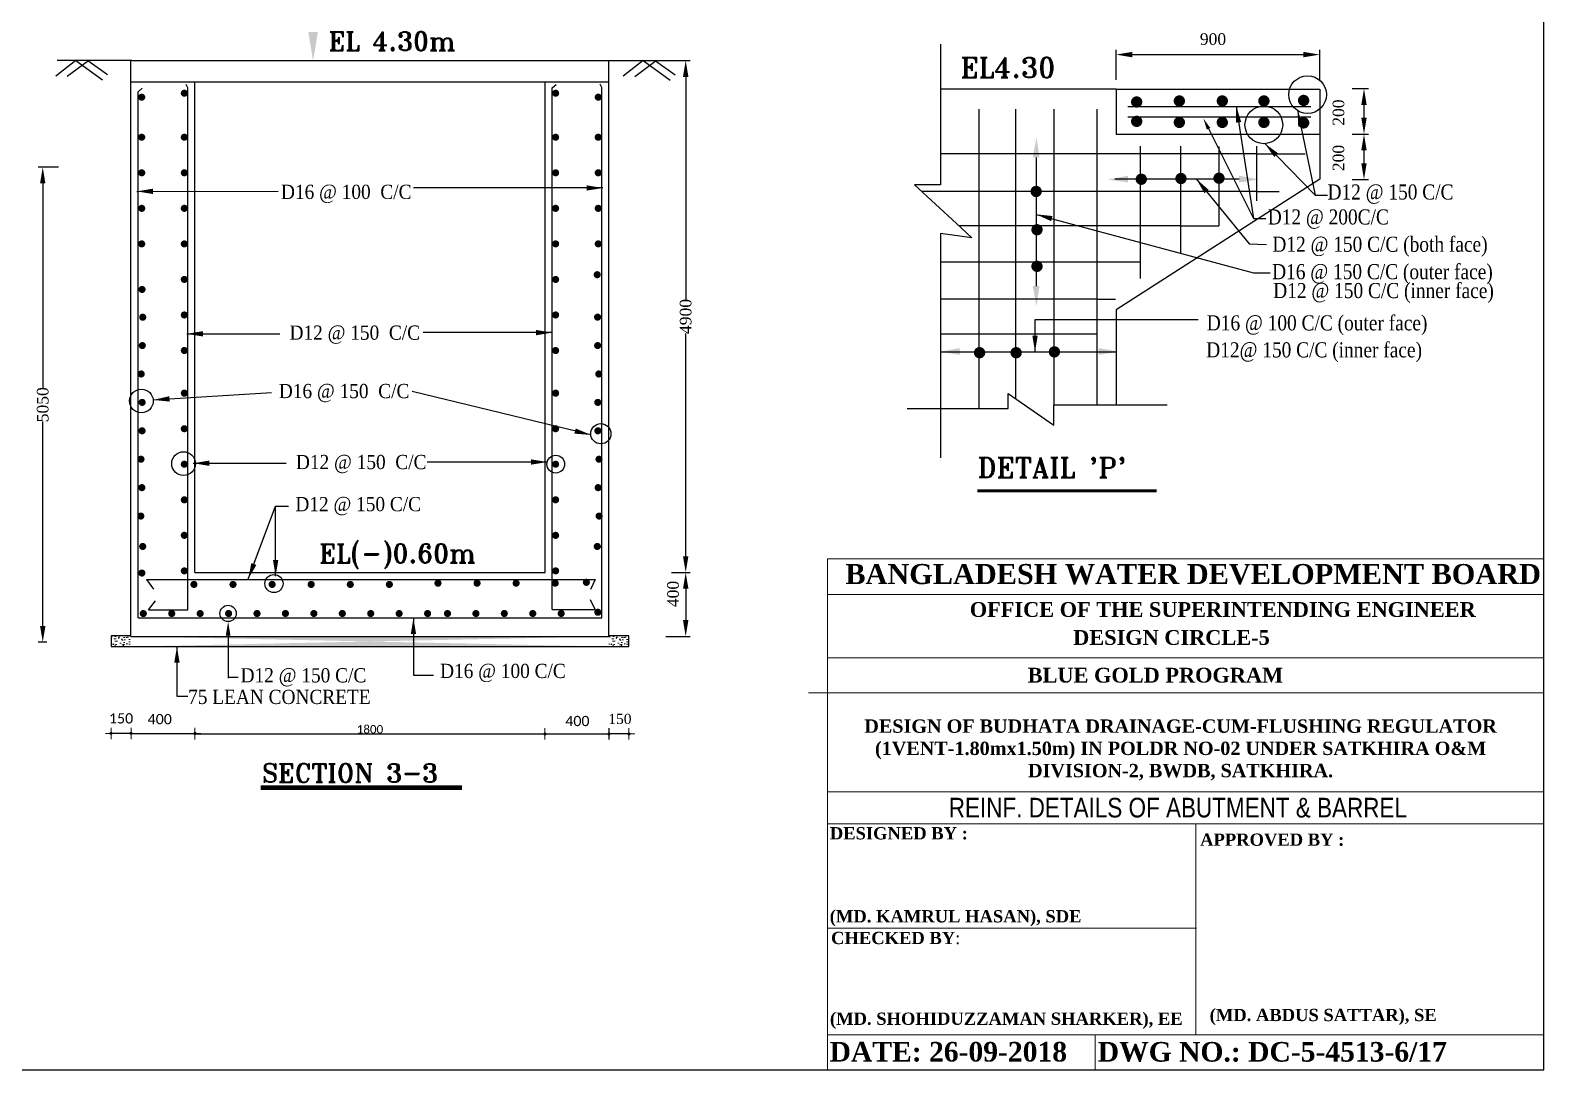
# Model space of a CAD drawing. Extents: x -298162 to 1078160, y -513173 to -216568.
# Drawn here: x 177279 to 209873, y -459717 to -437335 of the extents above; entities that cross this region are included whole.
import ezdxf

# ---------------------------------------------------------------- set-up
doc = ezdxf.new("R2010")
doc.units = 0
doc.header["$MEASUREMENT"] = 0
doc.layers.get('0').update_dxf_attribs({"linetype": 'CONTINUOUS'})
doc.layers.get('DEFPOINTS').update_dxf_attribs({"linetype": 'CONTINUOUS'})
doc.layers.add('Dim', color=7, linetype='CONTINUOUS', lineweight=9)
doc.layers.add('Left Bank Profile', color=7, linetype='CONTINUOUS', lineweight=25)
doc.layers.add('LINE', color=7, linetype='CONTINUOUS')
doc.layers.add('TEXT', color=10, linetype='CONTINUOUS')
doc.styles.add('ARIAL NARROW', font='ARIALN.TTF')
doc.styles.add('BIG', font='ROMANT.SHX')
doc.styles.add('cb', font='calibri.ttf')
doc.styles.get("Standard").update_dxf_attribs({"font": 'times.ttf', "height": 250})
doc.dimstyles.new('3', dxfattribs={"dimtxt": 225, "dimasz": 350, "dimexe": 100, "dimexo": 25, "dimgap": 9, "dimtad": 0, "dimdec": 0, "dimzin": 0, "dimdsep": 46, "dimtxsty": 'Standard', "dimcen": 0, "dimclrt": 256, "dimadec": 0, "dimazin": 0, "dimtfac": 1, "dimtdec": 0, "dimtofl": 0, "dimtmove": 2, "dimatfit": 3, "dimfxl": 1, "dimtolj": 1, "dimtzin": 0, "dimarcsym": 0})
doc.dimstyles.new('FAHIM', dxfattribs={"dimscale": 0.6, "dimtxt": 150, "dimasz": 0.25, "dimexe": 0.18, "dimexo": 0.0625, "dimgap": 5, "dimtad": 1, "dimdec": 0, "dimrnd": 1, "dimzin": 12, "dimdsep": 46, "dimtxsty": 'cb', "dimblk1": 'FAHIM', "dimblk2": 'FAHIM', "dimsah": 1, "dimcen": -0.09, "dimse1": 1, "dimse2": 1, "dimclrd": 7, "dimclrt": 7, "dimadec": 0, "dimazin": 0, "dimtfac": 0.01, "dimtdec": 0, "dimtmove": 2, "dimatfit": 3, "dimldrblk": 'FAHIM', "dimfxl": 1, "dimtolj": 1, "dimtzin": 12, "dimarcsym": 0})

# ---------------------------------------------------------------- blocks, each defined once
blk = doc.blocks.new('*D744')
at = {"layer": 'DEFPOINTS', "color": 0, "lineweight": -2}
for p in [(177910, -440283), (177547, -450512), (177657, -450512)]:
    blk.add_point(p, dxfattribs=at)
at = {"layer": 'LINE', "color": 0, "lineweight": -2}
for p, q in [((177885, -440283), (177447, -440283)), ((177547, -440633), (177547, -445035)), ((177547, -450162), (177547, -445761)), ((177632, -450512), (177447, -450512))]:
    blk.add_line(p, q, dxfattribs=at)
for points in [[(177489, -440633), (177605, -440633), (177547, -440283)], [(177489, -450162), (177605, -450162), (177547, -450512)]]:
    blk.add_solid(points, dxfattribs=at)
at = {"layer": 'LINE', "insert": (177547, -445398), "char_height": 250, "attachment_point": 5, "rotation": 90}
blk.add_mtext('\\A1;5050', dxfattribs=at)
blk = doc.blocks.new('*D783')
at = {"layer": 'DEFPOINTS', "color": 0, "lineweight": -2}
for p in [(190602, -437988), (191394, -437988), (191061, -449009)]:
    blk.add_point(p, dxfattribs=at)
at = {"layer": 'LINE', "color": 0, "lineweight": -2}
for p, q in [((190627, -437988), (191494, -437988)), ((191394, -438338), (191394, -443130)), ((191394, -448659), (191394, -443867)), ((191086, -449009), (191494, -449009))]:
    blk.add_line(p, q, dxfattribs=at)
for points in [[(191336, -438338), (191453, -438338), (191394, -437988)], [(191336, -448659), (191453, -448659), (191394, -449009)]]:
    blk.add_solid(points, dxfattribs=at)
at = {"layer": 'LINE', "insert": (191394, -443498), "char_height": 250, "attachment_point": 5, "rotation": 90}
blk.add_mtext('\\A1;4900', dxfattribs=at)
blk = doc.blocks.new('FAHIM')
at = {"layer": 'Dim', "color": 7}
for p, q in [((-738, 0), (762, 0)), ((0, -750), (0, 750))]:
    blk.add_line(p, q, dxfattribs=at)
at = {"layer": 'Dim', "color": 7, "const_width": 150}
blk.add_lwpolyline([(-75, 0, 1), (75, 0, 1)], format="xyb", close=True, dxfattribs=at)
at = {"layer": 'Dim', "color": 7}
for points in [[(-148, -2, 1), (152, -2, 1)], [(-147, -1, 1), (153, -1, 1)]]:
    blk.add_lwpolyline(points, format="xyb", close=True, dxfattribs=at)
blk = doc.blocks.new('*D784')
at = {"layer": 'DEFPOINTS', "color": 0, "linetype": 'ByBlock', "lineweight": -2}
for p in [(180825, -452014), (188364, -452019), (188364, -452485)]:
    blk.add_point(p, dxfattribs=at)
at = {"layer": 'LINE', "color": 7, "linetype": 'ByBlock', "lineweight": -2}
blk.add_line((180825, -452485), (188364, -452485), dxfattribs=at)
at = {"layer": 'LINE', "color": 7, "linetype": 'ByBlock', "lineweight": -2, "xscale": 0.162, "yscale": 0.162, "zscale": 0.162, "rotation": 180}
blk.add_blockref('FAHIM', (180825, -452485), dxfattribs=at)
at = {"layer": 'LINE', "color": 7, "linetype": 'ByBlock', "lineweight": -2, "xscale": 0.162, "yscale": 0.162, "zscale": 0.162}
blk.add_blockref('FAHIM', (188364, -452485), dxfattribs=at)
at = {"layer": 'LINE', "color": 7, "linetype": 'ByBlock', "lineweight": -2, "insert": (184595, -452387), "char_height": 180, "attachment_point": 5, "style": 'cb'}
blk.add_mtext('\\A1;1800', dxfattribs=at)
blk = doc.blocks.new('*D785')
at = {"layer": 'DEFPOINTS', "color": 0, "linetype": 'ByBlock', "lineweight": -2}
for p in [(179448, -451989), (180825, -451989), (180825, -452476)]:
    blk.add_point(p, dxfattribs=at)
at = {"layer": 'LINE', "color": 7, "linetype": 'ByBlock', "lineweight": -2}
blk.add_line((179448, -452476), (180825, -452476), dxfattribs=at)
at = {"layer": 'LINE', "color": 7, "linetype": 'ByBlock', "lineweight": -2, "xscale": 0.162, "yscale": 0.162, "zscale": 0.162, "rotation": 180}
blk.add_blockref('FAHIM', (179448, -452476), dxfattribs=at)
at = {"layer": 'LINE', "color": 7, "linetype": 'ByBlock', "lineweight": -2, "xscale": 0.162, "yscale": 0.162, "zscale": 0.162}
blk.add_blockref('FAHIM', (180825, -452476), dxfattribs=at)
at = {"layer": 'LINE', "color": 7, "linetype": 'ByBlock', "lineweight": -2, "insert": (180067, -452169), "char_height": 180, "attachment_point": 5, "style": 'cb'}
blk.add_mtext('\\A1;{\\H1.222x;400}', dxfattribs=at)
blk = doc.blocks.new('*D786')
at = {"layer": 'DEFPOINTS', "color": 0, "linetype": 'ByBlock', "lineweight": -2}
for p in [(188364, -451998), (189742, -451998), (189742, -452485)]:
    blk.add_point(p, dxfattribs=at)
at = {"layer": 'LINE', "color": 7, "linetype": 'ByBlock', "lineweight": -2}
blk.add_line((188364, -452485), (189742, -452485), dxfattribs=at)
at = {"layer": 'LINE', "color": 7, "linetype": 'ByBlock', "lineweight": -2, "xscale": 0.162, "yscale": 0.162, "zscale": 0.162, "rotation": 180}
blk.add_blockref('FAHIM', (188364, -452485), dxfattribs=at)
at = {"layer": 'LINE', "color": 7, "linetype": 'ByBlock', "lineweight": -2, "xscale": 0.162, "yscale": 0.162, "zscale": 0.162}
blk.add_blockref('FAHIM', (189742, -452485), dxfattribs=at)
at = {"layer": 'LINE', "color": 7, "linetype": 'ByBlock', "lineweight": -2, "insert": (189062, -452209), "char_height": 180, "attachment_point": 5, "style": 'cb'}
blk.add_mtext('\\A1;{\\H1.222x;\\C7;400}', dxfattribs=at)
blk = doc.blocks.new('1')
at = {"layer": 'LINE', "const_width": 25}
blk.add_lwpolyline([(12, 0, 1), (37, 0, 1)], format="xyb", close=True, dxfattribs=at)
blk = doc.blocks.new('2')
at = {"layer": 'LINE'}
blk.add_blockref('1', (-25, -25), dxfattribs=at)
blk = doc.blocks.new('*D787')
at = {"layer": 'DEFPOINTS', "color": 0, "lineweight": -2}
for p in [(191268, -449009), (190944, -450386), (191394, -450386)]:
    blk.add_point(p, dxfattribs=at)
at = {"layer": 'LINE', "color": 0, "lineweight": -2}
for p, q in [((191293, -449009), (191494, -449009)), ((191394, -449359), (191394, -450036)), ((190969, -450386), (191494, -450386))]:
    blk.add_line(p, q, dxfattribs=at)
for points in [[(191336, -449359), (191453, -449359), (191394, -449009)], [(191336, -450036), (191453, -450036), (191394, -450386)]]:
    blk.add_solid(points, dxfattribs=at)
at = {"layer": 'LINE', "insert": (191123, -449473), "char_height": 250, "attachment_point": 5, "rotation": 90}
blk.add_mtext('\\A1;400', dxfattribs=at)
blk = doc.blocks.new('*D1161')
at = {"layer": 'DEFPOINTS', "color": 0, "linetype": 'ByBlock', "lineweight": -2}
for p in [(179019, -450925), (179448, -450925), (179019, -452476)]:
    blk.add_point(p, dxfattribs=at)
at = {"layer": 'LINE', "color": 7, "linetype": 'ByBlock', "lineweight": -2}
blk.add_line((179448, -452476), (179020, -452476), dxfattribs=at)
at = {"layer": 'LINE', "color": 7, "linetype": 'ByBlock', "lineweight": -2, "xscale": 0.162, "yscale": 0.162, "zscale": 0.162, "rotation": 180}
blk.add_blockref('FAHIM', (179019, -452476), dxfattribs=at)
at = {"layer": 'LINE', "color": 7, "linetype": 'ByBlock', "lineweight": -2, "xscale": 0.162, "yscale": 0.162, "zscale": 0.162}
blk.add_blockref('FAHIM', (179448, -452476), dxfattribs=at)
at = {"layer": 'LINE', "color": 7, "linetype": 'ByBlock', "lineweight": -2, "insert": (179234, -452152), "char_height": 180, "attachment_point": 5, "style": 'cb'}
blk.add_mtext('\\A1;{\\H1.223x;150}', dxfattribs=at)
blk = doc.blocks.new('*D1162')
at = {"layer": 'DEFPOINTS', "color": 0, "linetype": 'ByBlock', "lineweight": -2}
for p in [(189743, -450934), (190172, -450934), (189743, -452485)]:
    blk.add_point(p, dxfattribs=at)
at = {"layer": 'LINE', "color": 7, "linetype": 'ByBlock', "lineweight": -2}
blk.add_line((190172, -452485), (189744, -452485), dxfattribs=at)
at = {"layer": 'LINE', "color": 7, "linetype": 'ByBlock', "lineweight": -2, "xscale": 0.162, "yscale": 0.162, "zscale": 0.162, "rotation": 180}
blk.add_blockref('FAHIM', (189743, -452485), dxfattribs=at)
at = {"layer": 'LINE', "color": 7, "linetype": 'ByBlock', "lineweight": -2, "xscale": 0.162, "yscale": 0.162, "zscale": 0.162}
blk.add_blockref('FAHIM', (190172, -452485), dxfattribs=at)
at = {"layer": 'LINE', "color": 7, "linetype": 'ByBlock', "lineweight": -2, "insert": (189978, -452164), "char_height": 180, "attachment_point": 5, "style": 'cb'}
blk.add_mtext('\\A1;{\\fTimes New Roman|b0|i0|c0|p18;\\H1.223x;150}', dxfattribs=at)
blk = doc.blocks.new('*D1256')
at = {"layer": 'DEFPOINTS', "color": 0, "lineweight": -2}
for p in [(205048, -437860), (200662, -438426), (205048, -438426)]:
    blk.add_point(p, dxfattribs=at)
at = {"layer": 'LINE', "color": 0, "lineweight": -2}
for p, q in [((200662, -438401), (200662, -437760)), ((201012, -437860), (204698, -437860)), ((205048, -438401), (205048, -437760))]:
    blk.add_line(p, q, dxfattribs=at)
for points in [[(201012, -437801), (201012, -437918), (200662, -437860)], [(204698, -437801), (204698, -437918), (205048, -437860)]]:
    blk.add_solid(points, dxfattribs=at)
at = {"layer": 'LINE', "insert": (202750, -437527), "char_height": 250, "attachment_point": 5}
blk.add_mtext('\\A1;900', dxfattribs=at)
blk = doc.blocks.new('*D1257')
at = {"layer": 'DEFPOINTS', "color": 0, "lineweight": -2}
for p in [(205722, -438592), (205722, -439570), (206002, -439570)]:
    blk.add_point(p, dxfattribs=at)
at = {"layer": 'LINE', "color": 0, "lineweight": -2}
for p, q in [((205747, -438592), (206102, -438592)), ((206002, -438942), (206002, -439220)), ((205747, -439570), (206102, -439570))]:
    blk.add_line(p, q, dxfattribs=at)
for points in [[(205944, -438942), (206060, -438942), (206002, -438592)], [(205944, -439220), (206060, -439220), (206002, -439570)]]:
    blk.add_solid(points, dxfattribs=at)
at = {"layer": 'LINE', "insert": (205454, -439108), "char_height": 250, "attachment_point": 5, "rotation": 90}
blk.add_mtext('\\A1;200', dxfattribs=at)
blk = doc.blocks.new('*D1258')
at = {"layer": 'DEFPOINTS', "color": 0, "lineweight": -2}
for p in [(205722, -439570), (205722, -440548), (206002, -440548)]:
    blk.add_point(p, dxfattribs=at)
at = {"layer": 'LINE', "color": 0, "lineweight": -2}
for p, q in [((205747, -439570), (206102, -439570)), ((206002, -439920), (206002, -440198)), ((205747, -440548), (206102, -440548))]:
    blk.add_line(p, q, dxfattribs=at)
for points in [[(205944, -439920), (206060, -439920), (206002, -439570)], [(205944, -440198), (206060, -440198), (206002, -440548)]]:
    blk.add_solid(points, dxfattribs=at)
at = {"layer": 'LINE', "insert": (205454, -440086), "char_height": 250, "attachment_point": 5, "rotation": 90}
blk.add_mtext('\\A1;200', dxfattribs=at)

msp = doc.modelspace()

# ---------------------------------------------------------------- hatches: boundary and pattern name
at = {"layer": 'LINE', "lineweight": 5}
h = msp.add_hatch(dxfattribs=at)
h.set_pattern_fill('AR-CONC', color=0, scale=30, style=0)
h.set_pattern_definition([(50, (664.85, -450939.5), (215.17805, -18.82564), [22.5, -247.5]), (355, (664.85, -450939.5), (-41.6254, 225.65764), [18, -198]), (100.4514, (682.78, -450941.07), (173.55281, 206.83186), [19.12206, -210.34263]), (46.1842, (664.85, -450879.5), (320.1723, -49.6557), [33.75, -371.25]), (96.6356, (691.53, -450883.64), (280.3988, 292.23536), [28.6831, -315.5139]), (351.1842, (664.85, -450879.5), (280.3986, 292.2356), [27, -297]), (21, (694.85, -450894.5), (179.07212, -120.78567), [22.5, -247.5]), (326, (694.85, -450894.5), (72.9946, 217.545), [18, -198]), (71.4514, (709.77, -450904.56), (252.0668, 96.75915), [19.12206, -210.34263]), (37.5, (664.85, -450939.5), (3.647957, 99.868156), [0, -195.6, 0, -201, 0, -198.75]), (7.5, (664.85, -450939.5), (78.92086, 118.323514), [0, -114.6, 0, -191.1, 0, -75.75]), (327.5, (597.95, -450939.5), (160.14673, -6.76646), [0, -75, 0, -234, 0, -310.5]), (317.5, (567.95, -450939.5), (174.95585, 30.0315), [0, -97.5, 0, -155.4, 0, -220.5])])
edge = h.paths.add_edge_path()
edge.add_line((179447.529, -450386.169), (179447.529, -450376.449))
edge.add_line((179447.529, -450376.449), (179019.049, -450376.449))
edge.add_line((179019.049, -450376.449), (179019.049, -450604.885))
edge.add_line((179019.049, -450604.885), (179447.529, -450604.885))
h = msp.add_hatch(dxfattribs=at)
h.set_pattern_fill('AR-CONC', color=0, scale=46.8, style=0)
h.set_pattern_definition([(50, (20841.73, -431241.23), (335.67777, -29.368), [35.1, -386.1]), (355, (20841.73, -431241.23), (-64.9356, 352.0259), [28.08, -308.88]), (100.4514, (20869.7, -431243.68), (270.7424, 322.6577), [29.8304, -328.1345]), (46.1842, (20841.73, -431147.63), (499.4688, -77.4629), [52.65, -579.15]), (96.6356, (20883.36, -431154.1), (437.4221, 455.8872), [44.7456, -492.2017]), (351.1842, (20841.73, -431147.63), (437.4218, 455.8875), [42.12, -463.32]), (21, (20888.53, -431171.03), (279.3525, -188.42564), [35.1, -386.1]), (326, (20888.53, -431171.03), (113.8716, 339.3702), [28.08, -308.88]), (71.4514, (20911.8, -431186.74), (393.2242, 150.9443), [29.8304, -328.1345]), (37.5, (20841.73, -431241.23), (5.69081, 155.79432), [0, -305.136, 0, -313.56, 0, -310.05]), (7.5, (20841.73, -431241.23), (123.11654, 184.58468), [0, -178.776, 0, -298.116, 0, -118.17]), (327.5, (20737.37, -431241.23), (249.8289, -10.55568), [0, -117, 0, -365.04, 0, -484.38]), (317.5, (20690.57, -431241.23), (272.93113, 46.84913), [0, -152.1, 0, -242.424, 0, -343.98])])
edge = h.paths.add_edge_path()
edge.add_line((179447.529, -450604.885), (189741.699, -450604.885))
edge.add_line((179447.529, -450386.169), (189741.699, -450386.169))
h = msp.add_hatch(dxfattribs=at)
h.set_pattern_fill('AR-CONC', color=0, scale=30, style=0)
h.set_pattern_definition([(50, (11387.5, -450939.5), (215.17805, -18.82564), [22.5, -247.5]), (355, (11387.5, -450939.5), (-41.6254, 225.65764), [18, -198]), (100.4514, (11405.43, -450941.07), (173.55281, 206.83186), [19.12206, -210.34263]), (46.1842, (11387.5, -450879.5), (320.1723, -49.6557), [33.75, -371.25]), (96.6356, (11414.18, -450883.64), (280.3988, 292.23536), [28.6831, -315.5139]), (351.1842, (11387.5, -450879.5), (280.3986, 292.2356), [27, -297]), (21, (11417.5, -450894.5), (179.07212, -120.78567), [22.5, -247.5]), (326, (11417.5, -450894.5), (72.9946, 217.545), [18, -198]), (71.4514, (11432.42, -450904.56), (252.0668, 96.75915), [19.12206, -210.34263]), (37.5, (11387.5, -450939.5), (3.647957, 99.868156), [0, -195.6, 0, -201, 0, -198.75]), (7.5, (11387.5, -450939.5), (78.92086, 118.323514), [0, -114.6, 0, -191.1, 0, -75.75]), (327.5, (11320.6, -450939.5), (160.14673, -6.76646), [0, -75, 0, -234, 0, -310.5]), (317.5, (11290.6, -450939.5), (174.95585, 30.0315), [0, -97.5, 0, -155.4, 0, -220.5])])
edge = h.paths.add_edge_path()
edge.add_line((189741.699, -450604.885), (190170.178, -450604.885))
edge.add_line((190170.178, -450604.885), (190170.178, -450376.449))
edge.add_line((190170.178, -450376.449), (189741.699, -450376.449))
edge.add_line((189741.699, -450376.449), (189741.699, -450386.169))

# ---------------------------------------------------------------- linework, layer by layer
at = {"color": 0, "lineweight": 13}
for p, q in [((194448.194, -448717.18), (209873.195, -448717.18)), ((194448.194, -448717.18), (194448.194, -459716.504)), ((194448.194, -449482.261), (209873.195, -449482.261)), ((194448.194, -450847.081), (209873.195, -450847.081)), ((194040.194, -451604.307), (209873.195, -451604.307)), ((194448.194, -453729.776), (209873.195, -453729.776)), ((194448.194, -454423.01), (209873.195, -454423.01)), ((202384.119, -458964.799), (202384.119, -454423.01)), ((202384.119, -458964.799), (202384.119, -455566.273)), ((202384.119, -458964.799), (202384.119, -455566.273)), ((202384.119, -458964.799), (202384.119, -455566.273)), ((194448.194, -456667.923), (202393.261, -456667.923)), ((194448.194, -458964.799), (209675.253, -458964.799)), ((195627.409, -458964.799), (209873.195, -458964.799)), ((195627.409, -458964.799), (209675.253, -458964.799)), ((195627.409, -458964.799), (209675.253, -458964.799)), ((200215.25, -458964.799), (200215.25, -459716.504)), ((194448.194, -459716.504), (209873.195, -459716.504))]:
    msp.add_line(p, q, dxfattribs=at)
at = {"layer": 'Left Bank Profile', "color": 0}
msp.add_lwpolyline([(179170.32, -459716.504), (209873.195, -459716.504)], dxfattribs=at)
at = {"layer": 'LINE', "color": 0}
for p, q in [((178257.53, -437985.194), (177825.997, -438321.111)), ((179464.857, -437987.904), (177860.645, -437987.904)), ((178532.141, -437990.792), (178072.587, -438332.308)), ((178257.53, -437985.194), (178835.408, -438404.196)), ((178520.932, -437987.904), (178941.171, -438289.307)), ((179447.529, -450386.169), (179447.529, -437986.854)), ((179447.529, -438447.099), (179447.529, -437987.904)), ((179464.857, -437987.904), (180825.114, -437987.904)), ((179600.594, -437987.904), (179600.594, -437986.854)), ((180825.114, -437987.904), (185914.689, -437987.904)), ((185876.259, -437987.904), (185914.689, -437987.904)), ((185894.286, -437987.904), (189146.767, -437987.904)), ((188364.114, -437987.904), (189129.439, -437987.904)), ((189129.439, -437987.904), (191353.827, -437987.904)), ((189741.699, -450386.169), (189741.699, -437987.904)), ((190480.657, -437987.904), (190049.125, -438323.821)), ((190755.268, -437993.503), (190295.714, -438335.019)), ((190480.657, -437987.904), (191058.536, -438406.906)), ((190744.06, -437990.615), (191164.298, -438292.018)), ((179447.529, -438447.099), (185914.689, -438447.099)), ((179600.594, -438657.315), (179686.32, -438584.732)), ((179600.594, -449017.586), (179600.594, -438657.315)), ((180672.049, -438577.625), (180632.986, -438505.042)), ((180672.049, -449157.573), (180672.049, -438577.625)), ((180825.114, -449008.584), (180825.114, -438447.099)), ((185894.286, -438447.099), (189741.699, -438447.099)), ((188364.114, -449008.584), (188364.114, -438447.099)), ((188517.179, -438577.625), (188602.905, -438505.042)), ((188517.179, -449157.573), (188517.179, -438577.625)), ((189588.634, -438566.315), (189549.571, -438493.732)), ((189588.634, -449986.044), (189588.634, -438566.315)), ((179447.529, -450386.169), (179447.529, -448234.853)), ((179600.594, -449986.044), (179600.594, -449008.584)), ((179600.594, -449986.044), (179600.594, -449017.586)), ((180825.114, -449008.584), (188364.114, -449008.584)), ((188517.179, -449008.584), (188612.479, -449008.584)), ((179781.969, -449161.17), (179930.575, -449368.693)), ((179781.969, -449161.649), (180672.049, -449161.649)), ((180672.049, -449815.185), (180672.049, -449157.573)), ((180672.049, -449161.649), (185914.689, -449161.649)), ((185894.286, -449161.649), (189444.38, -449161.649)), ((188517.179, -449807.116), (188517.179, -449161.649)), ((189444.38, -449161.649), (189340.528, -449377.562)), ((179826.43, -449814.705), (179976.924, -449618.666)), ((189447.561, -449807.116), (189341.607, -449601.421)), ((179600.594, -449986.044), (185914.689, -449986.044)), ((179826.43, -449814.705), (180672.049, -449815.185)), ((185894.286, -449986.044), (189588.634, -449986.044)), ((188517.179, -449807.116), (189447.561, -449807.116)), ((179447.529, -450386.169), (189741.699, -450386.169)), ((181539.808, -450373.45), (181539.808, -451286.782)), ((179447.529, -450604.885), (189741.699, -450604.885)), ((181539.808, -451264.941), (181753.947, -451264.941)), ((179080.224, -459716.504), (209873.195, -459716.504))]:
    msp.add_line(p, q, dxfattribs=at)
at = {"layer": 'LINE'}
for p, q in [((200661.574, -438600.699), (196882.319, -438600.699)), ((200661.574, -438600.699), (205047.724, -438600.699)), ((197710.38, -439037.454), (197710.38, -445482.05)), ((198499.781, -439037.454), (198499.781, -445272.638)), ((199323.703, -439037.454), (199323.703, -445402.946)), ((200251.479, -439037.454), (200251.479, -445402.946)), ((204860.236, -438986.896), (200916.368, -438986.896)), ((204860.236, -439208.139), (200916.368, -439208.139)), ((202617.154, -439381.907), (203620.812, -441387.242)), ((205047.724, -439575.399), (205047.724, -440543.848)), ((197710.38, -439996.631), (196882.319, -439996.631)), ((203684.714, -439996.631), (197710.38, -439996.631)), ((201178.704, -439828.692), (201178.704, -442326.766)), ((202050.752, -439828.692), (202050.752, -441761.983)), ((202873.681, -439839.553), (202873.681, -441549.3)), ((203684.714, -439828.692), (203684.714, -441004.44)), ((203684.714, -439996.631), (204732.01, -439996.631)), ((205047.724, -439830.181), (205047.724, -439830.181)), ((198941.058, -440073.082), (198941.058, -442842.373)), ((203311.049, -440543.848), (200634.904, -440543.848)), ((205047.724, -440543.848), (200661.574, -443354.751)), ((197710.38, -440810.129), (196482.325, -440809.467)), ((203684.714, -440810.129), (197710.38, -440810.129)), ((203684.714, -440810.129), (204173.946, -440810.129)), ((197710.38, -441549.3), (197280.192, -441549.3)), ((202050.752, -441549.3), (197710.38, -441549.3)), ((202050.752, -441549.3), (202873.681, -441549.3)), ((202050.752, -441761.983), (202050.752, -442138.82)), ((197710.38, -442326.766), (196882.319, -442326.766)), ((201178.704, -442326.766), (197710.38, -442326.766)), ((201178.704, -442326.766), (201178.704, -442676.831)), ((197710.38, -443124.117), (196882.319, -443124.117)), ((200240.125, -443124.117), (197710.38, -443124.117)), ((200240.125, -443124.117), (200649.905, -443124.117)), ((200661.574, -443354.751), (200661.574, -445402.946)), ((197710.38, -443876.489), (196882.319, -443876.489)), ((200253.34, -443876.489), (197710.38, -443876.489)), ((196890.87, -444259.7), (200649.057, -444259.7))]:
    msp.add_line(p, q, dxfattribs=at)
at = {"layer": 'LINE', "linetype": 'Continuous'}
for p, q in [((200661.574, -438600.699), (200661.574, -439575.399)), ((205047.724, -438600.699), (205047.724, -439575.399)), ((200661.574, -439575.399), (205047.724, -439575.399))]:
    msp.add_line(p, q, dxfattribs=at)
at = {"layer": 'LINE', "color": 5}
msp.add_line((203620.812, -441387.242), (203889.903, -441387.242), dxfattribs=at)
at = {"layer": 'LINE', "color": 0}
msp.add_lwpolyline([(149367.995, -459716.504), (209873.195, -459716.504), (209873.195, -416930.684), (149367.995, -416930.684)], close=True, dxfattribs=at)
at = {"layer": 'LINE'}
for points in [[(196882.319, -437632.089), (196882.319, -440662.846), (196324.203, -440662.846), (197225.774, -441498.84), (197556.65, -441805.65), (196882.319, -441713.197), (196882.319, -446541.396)], [(196163.143, -445482.05), (198335.56, -445482.05), (198335.56, -445159.335), (199323.019, -445840.621), (199323.703, -445402.946), (201764.743, -445402.946)]]:
    msp.add_lwpolyline(points, dxfattribs=at)
at = {"layer": 'LINE', "color": 0, "const_width": 76.533}
for points in [[(179640.172, -438776.577, 1), (179716.704, -438776.577, 1)], [(180558.172, -438691.577, 1), (180634.704, -438691.577, 1)], [(188631.055, -438691.577, -1), (188554.523, -438691.577, -1)], [(189549.055, -438776.577, -1), (189472.523, -438776.577, -1)], [(179640.172, -439638.807, 1), (179716.704, -439638.807, 1)], [(180558.172, -439638.807, 1), (180634.704, -439638.807, 1)], [(188631.055, -439638.807, -1), (188554.523, -439638.807, -1)], [(189549.055, -439638.807, -1), (189472.523, -439638.807, -1)], [(179640.172, -440404.132, 1), (179716.704, -440404.132, 1)], [(180558.172, -440404.132, 1), (180634.704, -440404.132, 1)], [(188631.055, -440404.132, -1), (188554.523, -440404.132, -1)], [(189549.055, -440404.132, -1), (189472.523, -440404.132, -1)], [(179640.172, -441169.457, 1), (179716.704, -441169.457, 1)], [(180558.172, -441169.457, 1), (180634.704, -441169.457, 1)], [(188631.055, -441169.457, -1), (188554.523, -441169.457, -1)], [(189549.055, -441169.457, -1), (189472.523, -441169.457, -1)], [(179640.172, -441934.782, 1), (179716.704, -441934.782, 1)], [(180558.172, -441934.782, 1), (180634.704, -441934.782, 1)], [(188631.055, -441934.782, -1), (188554.523, -441934.782, -1)], [(189549.055, -441934.782, -1), (189472.523, -441934.782, -1)], [(180558.172, -442700.107, 1), (180634.704, -442700.107, 1)], [(188631.055, -442700.107, -1), (188554.523, -442700.107, -1)], [(180558.172, -443465.432, 1), (180634.704, -443465.432, 1)], [(188631.055, -443465.432, -1), (188554.523, -443465.432, -1)], [(180558.172, -444230.757, 1), (180634.704, -444230.757, 1)], [(188631.055, -444230.757, -1), (188554.523, -444230.757, -1)], [(180558.172, -445149.147, 1), (180634.704, -445149.147, 1)], [(188631.055, -445149.147, -1), (188554.523, -445149.147, -1)], [(180558.172, -445914.472, 1), (180634.704, -445914.472, 1)], [(188631.055, -445914.472, -1), (188554.523, -445914.472, -1)], [(180558.172, -446679.797, 1), (180634.704, -446679.797, 1)], [(188631.055, -446679.797, -1), (188554.523, -446679.797, -1)], [(180558.172, -447445.122, 1), (180634.704, -447445.122, 1)], [(188631.055, -447445.122, -1), (188554.523, -447445.122, -1)], [(180558.172, -448210.447, 1), (180634.704, -448210.447, 1)], [(188631.055, -448210.447, -1), (188554.523, -448210.447, -1)], [(180558.172, -448975.772, 1), (180634.704, -448975.772, 1)], [(188631.055, -448975.772, -1), (188554.523, -448975.772, -1)], [(189216.751, -449222.192, 1), (189293.284, -449222.192, 1)], [(180765.039, -449267.014, 1), (180841.571, -449267.014, 1)], [(181606.896, -449267.014, 1), (181683.429, -449267.014, 1)], [(182448.754, -449267.014, 1), (182525.286, -449267.014, 1)], [(183290.611, -449267.014, 1), (183367.144, -449267.014, 1)], [(184132.469, -449267.014, 1), (184209.001, -449267.014, 1)], [(184974.326, -449267.014, 1), (185050.859, -449267.014, 1)], [(186020.593, -449240.202, 1), (186097.126, -449240.202, 1)], [(186862.451, -449240.202, 1), (186938.983, -449240.202, 1)], [(187704.308, -449240.202, 1), (187780.841, -449240.202, 1)], [(188546.166, -449240.202, 1), (188622.698, -449240.202, 1)], [(189463.984, -449866.747, 1), (189540.517, -449866.747, 1)], [(179674.716, -449893.559, 1), (179751.249, -449893.559, 1)], [(180286.976, -449893.559, 1), (180363.509, -449893.559, 1)], [(180899.236, -449893.559, 1), (180975.769, -449893.559, 1)], [(181511.496, -449893.559, 1), (181588.029, -449893.559, 1)], [(182123.756, -449893.559, 1), (182200.289, -449893.559, 1)], [(182736.016, -449893.559, 1), (182812.549, -449893.559, 1)], [(183348.276, -449893.559, 1), (183424.809, -449893.559, 1)], [(183960.536, -449893.559, 1), (184037.069, -449893.559, 1)], [(184572.796, -449893.559, 1), (184649.329, -449893.559, 1)], [(185185.056, -449893.559, 1), (185261.589, -449893.559, 1)], [(185797.316, -449893.559, 1), (185873.849, -449893.559, 1)], [(186225.5, -449893.559, 1), (186302.033, -449893.559, 1)], [(186837.76, -449893.559, 1), (186914.293, -449893.559, 1)], [(187450.02, -449893.559, 1), (187526.553, -449893.559, 1)], [(188062.28, -449893.559, 1), (188138.813, -449893.559, 1)], [(188674.54, -449893.559, 1), (188751.073, -449893.559, 1)]]:
    msp.add_lwpolyline(points, format="xyb", close=True, dxfattribs=at)
at = {"layer": 'LINE', "const_width": 121.838}
for points in [[(201046.018, -438879.276, -1), (201167.855, -438879.276, -1)], [(201964.577, -438857.164, -1), (202086.414, -438857.164, -1)], [(202889.775, -438857.164, -1), (203011.612, -438857.164, -1)], [(203786.2, -438857.164, -1), (203908.038, -438857.164, -1)], [(204641.306, -438846.108, -1), (204763.144, -438846.108, -1)], [(201046.018, -439296.821, 1), (201167.855, -439296.821, 1)], [(201964.577, -439318.933, 1), (202086.414, -439318.933, 1)], [(202889.775, -439318.933, 1), (203011.612, -439318.933, 1)], [(203786.2, -439318.933, 1), (203908.038, -439318.933, 1)], [(204641.306, -439329.989, 1), (204763.144, -439329.989, 1)], [(201145.248, -440542.631, 1), (201267.085, -440542.631, 1)], [(202000.144, -440528.037, 1), (202121.982, -440528.037, 1)], [(202818.507, -440520.742, 1), (202940.344, -440520.742, 1)], [(198941.823, -440867.255, 1), (198941.823, -440745.418, 1)], [(198960.319, -441691.575, 1), (198960.319, -441569.738, 1)], [(198960.319, -442478.843, 1), (198960.319, -442357.006, 1)], [(197662.354, -444278.506, 1), (197784.192, -444278.506, 1)], [(198449.622, -444278.506, 1), (198571.46, -444278.506, 1)], [(199273.942, -444260.01, 1), (199395.78, -444260.01, 1)]]:
    msp.add_lwpolyline(points, format="xyb", close=True, dxfattribs=at)
at = {"layer": 'LINE', "const_width": 64.98}
msp.add_lwpolyline([(201536.786, -447254.864), (197675.714, -447254.864)], dxfattribs=at)
at = {"layer": 'LINE', "color": 0, "linetype": 'ByBlock', "lineweight": -2}
for points in [[(179447.529, -450386.169), (179447.529, -450376.449), (179019.049, -450376.449), (179019.049, -450604.885), (179447.529, -450604.885)], [(179447.529, -450386.169), (179447.529, -450376.449), (179019.049, -450376.449), (179019.049, -450604.885), (179447.529, -450604.885)], [(189741.699, -450604.885), (190170.178, -450604.885), (190170.178, -450376.449), (189741.699, -450376.449), (189741.699, -450386.169)], [(189741.699, -450604.885), (190170.178, -450604.885), (190170.178, -450376.449), (189741.699, -450376.449), (189741.699, -450386.169)]]:
    msp.add_lwpolyline(points, dxfattribs=at)
at = {"layer": 'LINE', "color": 0, "const_width": 101.2}
msp.add_lwpolyline([(182243.494, -453645.057), (186577.59, -453645.057)], dxfattribs=at)
at = {"layer": 'LINE'}
for centre in [(204787.103, -438721.34), (203845.054, -439371.049)]:
    msp.add_circle(centre, 406.116, dxfattribs=at)
at = {"layer": 'LINE', "color": 0}
for centre, radius in [((179671.208, -445317.358), 255.815), ((189567.352, -446023.263), 217.543), ((180579.651, -446666.203), 255.815), ((188595.416, -446677.366), 191.178), ((182527.016, -449249.224), 194.672), ((181539.808, -449892.288), 175.205)]:
    msp.add_circle(centre, radius, dxfattribs=at)
for p in [(189449.754, -445331.172), (189449.87, -445334.231), (189449.985, -445337.291), (189450.101, -445340.35), (189450.216, -445343.409), (179669.055, -447197.237), (179669.171, -447194.178), (179669.286, -447191.119), (179669.402, -447188.06), (179669.517, -447185.001), (179669.632, -447181.942), (179668.593, -447209.474), (179668.709, -447206.415), (179668.824, -447203.355), (179668.94, -447200.296), (179646.083, -447806.003), (179646.198, -447802.943), (179646.314, -447799.884), (179646.429, -447796.825), (179646.545, -447793.766), (179646.66, -447790.707), (179646.776, -447787.648), (179646.891, -447784.589), (179647.006, -447781.53), (179647.122, -447778.47), (189567.502, -448451.477), (189567.617, -448454.537), (189567.733, -448457.596), (189567.848, -448460.655), (188590.494, -448947.055), (188590.61, -448950.114), (188590.725, -448953.174), (188590.841, -448956.233), (188590.956, -448959.292), (188591.072, -448962.351), (188591.187, -448965.41), (188591.303, -448968.469), (188591.418, -448971.528), (188591.533, -448974.587), (188591.649, -448977.647), (188591.764, -448980.706), (188591.88, -448983.765), (188591.995, -448986.824), (188592.111, -448989.883), (188592.226, -448992.942), (188592.341, -448996.001), (188592.457, -448999.06), (188592.572, -449002.12), (188592.688, -449005.179), (188592.803, -449008.238), (188592.919, -449011.297)]:
    msp.add_point(p, dxfattribs=at)
for points in [[(183471.945, -437375.644), (183267.858, -437375.644), (183369.901, -437987.904)], [(181488.786, -450373.45), (181590.829, -450373.45), (181539.808, -450067.32)]]:
    msp.add_solid(points, dxfattribs=at)
at = {"layer": 'LINE'}
msp.add_solid([(202617.19, -439472.719), (202689.825, -439436.366), (202544.447, -439236.636)], dxfattribs=at)
at = {"layer": 'LINE', "color": 5}
for points in [[(198868.872, -440071.682), (199013.245, -440074.483), (198949.461, -439639.964)], [(200917.908, -440467.842), (200920.708, -440612.215), (200486.189, -440548.43)], [(203312.524, -440467.842), (203309.723, -440612.215), (203744.242, -440548.43)], [(198868.872, -442843.774), (199013.245, -442840.973), (198949.461, -443275.492)], [(197297.424, -444178.173), (197300.225, -444322.546), (196865.706, -444258.762)], [(200291.777, -444178.173), (200288.976, -444322.546), (200723.495, -444258.762)]]:
    msp.add_solid(points, dxfattribs=at)

# ---------------------------------------------------------------- block references
at = {"layer": 'LINE', "color": 0, "yscale": 3.061300000001211, "zscale": 3.0613}
for p, xscale, rotation in [((189564.758, -442593.9), -3.061299999991661, 272.1610794877129), ((179609.65, -442911.081), 3.061299999991661, 87.83892051228715), ((179624.636, -443509.892), 3.061299999991661, 87.83892051228715), ((189572.693, -443507.935), -3.061299999991661, 272.1610794877129), ((179614.75, -444119.76), 3.061299999991661, 87.83892051228715), ((189574.477, -444119.76), -3.061299999991661, 272.1610794877129), ((179591.663, -444731.584), 3.061299999991661, 87.83892051228715), ((189597.564, -444731.584), -3.061299999991661, 272.1610794877129), ((179611.184, -445343.409), 3.061299999991661, 87.83892051228715), ((189578.043, -445343.409), -3.061299999991661, 272.1610794877129), ((179609.401, -445955.233), 3.061299999991661, 87.83892051228715), ((189579.826, -445955.233), -3.061299999991661, 272.1610794877129), ((179586.313, -446567.058), 3.061299999991661, 87.83892051228715), ((189602.914, -446567.058), -3.061299999991661, 272.1610794877129), ((179605.834, -447178.882), 3.061299999991661, 87.83892051228715), ((189583.393, -447178.882), -3.061299999991661, 272.1610794877129), ((179582.746, -447790.707), 3.061299999991661, 87.83892051228715), ((189606.481, -447790.707), -3.061299999991661, 272.1610794877129), ((179623.572, -448445.097), 3.061299999991661, 87.83892051228715), ((189565.655, -448445.097), -3.061299999991661, 272.1610794877129), ((179605.464, -449017.586), 3.061299999991661, 87.83892051228715)]:
    msp.add_blockref('2', p, dxfattribs=dict(at, xscale=xscale, rotation=rotation))

# ---------------------------------------------------------------- texts
at = {"color": 0, "lineweight": 13}
for s, insert, char_height, width, attachment_point in [('{\\fTimes New Roman|b1|i0|c0|p18;BANGLADESH WATER DEVELOPMENT BOARD}', (194832.138, -448827.752), 431.68407, 15505.95167, 1), ('{\\fTimes New Roman|b1|i0|c0|p18;OFFICE OF THE SUPERINTENDING ENGINEER}', (197512.631, -449647.995), 318.21998, 15464.60245, 1), ('{\\fTimes New Roman|b1|i0|c0|p18;DESIGN CIRCLE-5}', (199739.178, -450250.207), 318.21998, 15464.60245, 1), ('{\\fTimes New Roman|b1|i0|c0|p18;BLUE GOLD PROGRAM}', (198759.172, -451062.357), 318.21998, 11430.35833, 1), ('\\pt1724;{\\fTimes New Roman|b1|i0|c0|p18;DESIGN OF BUDHATA DRAINAGE-CUM-FLUSHING REGULATOR (1VENT-1.80mx1.50m) IN POLDR NO-02 UNDER SATKHIRA O&M DIVISION-2, BWDB, SATKHIRA.}', (202051.95, -452830.478), 287.292343, 14778.90978, 5)]:
    msp.add_mtext(s, dxfattribs=dict(at, insert=insert, char_height=char_height, width=width, attachment_point=attachment_point))
at = {"color": 0, "lineweight": 13, "attachment_point": 1}
for s, insert, char_height in [('{\\fTimes New Roman|b1|i0|c0|p18;DESIGNED BY :}', (194498.189, -454492.825), 264.29637), ('{\\fTimes New Roman|b1|i0|c0|p18;APPROVED BY :}', (202473.518, -454630.334), 264.29637), ('{\\fTimes New Roman|b1|i0|c0|p18;(MD. KAMRUL HASAN), SDE}', (194495.772, -456280.302), 264.29637), ('{\\fTimes New Roman|b1|i0|c0|p18;CHECKED BY\\fTimes New Roman|b0|i0|c0|p18;:\\fTimes New Roman|b1|i0|c0|p18;}', (194525.028, -456747.532), 264.296372), ('{\\fTimes New Roman|b1|i0|c0|p18;(MD. SHOHIDUZZAMAN SHARKER), EE}', (194500.53, -458485.991), 264.29637), ('{\\fTimes New Roman|b1|i0|c0|p18;(MD. ABDUS SATTAR), SE}', (202678.071, -458405.877), 264.29637), ('{\\fTimes New Roman|b1|i0|c0|p18;DATE: 26-09-2018}', (194493.012, -459118.022), 421.81701), ('{\\fTimes New Roman|b1|i0|c0|p18;DWG NO.: DC-5-4513-6/17}', (200267.76, -459119.68), 421.81701)]:
    msp.add_mtext(s, dxfattribs=dict(at, insert=insert, char_height=char_height))
at = {"layer": 'LINE', "color": 0, "style": 'BIG'}
for s, p in [('EL 4.30m', (183703.304, -437769.768)), ('EL(-)0.60m', (183503.725, -448798.825)), ('SECTION 3-3', (182269.374, -453527.295))]:
    msp.add_text(s, height=400, dxfattribs=at).set_placement(p)
at = {"layer": 'LINE', "style": 'BIG'}
for s, p in [('EL4.30', (197312.737, -438354.992)), ("DETAIL 'P'", (197679.525, -446967.708))]:
    msp.add_text(s, height=433.2, dxfattribs=at).set_placement(p)
at = {"layer": 'LINE', "color": 0, "width": 0.9}
for s, p in [('D16 @ 100  C/C', (182677.985, -440967.55)), ('D12 @ 150  C/C', (182862.384, -443998.767)), ('D16 @ 150  C/C', (182632.208, -445256.271)), ('D12 @ 150  C/C', (183000.384, -446784.767)), ('D12 @ 150 C/C', (182987.759, -447690.748)), ('D12 @ 150 C/C', (181808.377, -451376.908)), ('D16 @ 100 C/C', (186104.514, -451282.809)), ('75 LEAN CONCRETE', (180678.441, -451841.897))]:
    msp.add_text(s, height=306.13, dxfattribs=at).set_placement(p)
at = {"layer": 'LINE', "width": 0.85}
for s, p in [('D12 @ 150 C/C', (205216.292, -440979.862)), ('D12 @ 200C/C', (203929.347, -441517.313)), ('D12 @ 150 C/C (both face)', (204028.882, -442105.056)), ('D16 @ 150 C/C (outer face)', (204023.974, -442694.756)), ('D12 @ 150 C/C (inner face)', (204047.527, -443102.382)), ('D16 @ 100 C/C (outer face)', (202616.886, -443798.045)), ('D12@ 150 C/C (inner face)', (202604.768, -444378.777))]:
    msp.add_text(s, height=324.9, dxfattribs=at).set_placement(p)
at = {"layer": 'TEXT', "color": 0, "style": 'ARIAL NARROW'}
msp.add_text('REINF. DETAILS OF ABUTMENT & BARREL', height=422.49906, dxfattribs=at).set_placement((197059.72, -454284.015))

# ---------------------------------------------------------------- dimensions: what is measured, and where the dimension line sits
at = {"layer": 'LINE'}
dim = msp.add_linear_dim(base=(205047.724, -437859.755), p1=(200661.574, -438426.357), p2=(205047.724, -438426.357), text='900', dimstyle='3', override={"dimtxt": 350, "dimclrd": 0, "dimclre": 0}, dxfattribs=at)
dim.commit()
dim.dimension.update_dxf_attribs({"geometry": '*D1256', "text_midpoint": (202750.184, -437527.391), "dimtype": 160})
at = {"layer": 'LINE', "color": 0}
for base, p1, p2, text, picture, middle in [((191394.231, -437987.904), (191060.828, -449008.584), (190602.426, -437987.904), '4900', '*D783', (191394.231, -443498.244)), ((177546.951, -450512.437), (177910.425, -440283.28), (177657.248, -450512.437), '5050', '*D744', (177546.951, -445397.859))]:
    dim = msp.add_linear_dim(base=base, p1=p1, p2=p2, angle=90, text=text, dimstyle='3', dxfattribs=at)
    dim.commit()
    dim.dimension.update_dxf_attribs({"geometry": picture, "text_midpoint": middle})
at = {"layer": 'LINE'}
for base, p1, p2, picture, middle in [((206002.051, -439570.043), (205722.278, -438591.804), (205722.278, -439570.043), '*D1257', (205454.063, -439107.619)), ((206002.051, -440548.281), (205722.278, -439570.043), (205722.278, -440548.281), '*D1258', (205454.063, -440085.858))]:
    dim = msp.add_linear_dim(base=base, p1=p1, p2=p2, angle=90, text='200', dimstyle='3', override={"dimtxt": 350, "dimclrd": 0, "dimclre": 0}, dxfattribs=at)
    dim.commit()
    dim.dimension.update_dxf_attribs({"geometry": picture, "text_midpoint": middle, "dimtype": 160})
at = {"layer": 'LINE', "color": 0}
dim = msp.add_linear_dim(base=(191394.231, -450386.169), p1=(191267.966, -449008.584), p2=(190943.876, -450386.169), angle=90, text='400', dimstyle='3', override={"dimtxt": 300}, dxfattribs=at)
dim.commit()
dim.dimension.update_dxf_attribs({"geometry": '*D787', "text_midpoint": (191123.009, -449473.029), "dimtype": 160})
at = {"layer": 'LINE', "color": 0, "linetype": 'ByBlock', "lineweight": -2}
for base, p1, p2, text, picture, middle in [((179019.373, -452475.904), (179447.853, -450925.031), (179019.373, -450925.031), '{\\H1.223x;150}', '*D1161', (179234.073, -452151.66)), ((189743.406, -452484.824), (190171.885, -450933.951), (189743.406, -450933.951), '{\\fTimes New Roman|b0|i0|c0|p18;\\H1.223x;150}', '*D1162', (189978.388, -452164.23)), ((180825.114, -452475.904), (179447.529, -451989.134), (180825.114, -451989.134), '{\\H1.222x;400}', '*D785', (180066.891, -452168.762)), ((188364.114, -452484.824), (180825.114, -452014.134), (188364.114, -452018.665), '1800', '*D784', (184594.614, -452386.608)), ((189741.699, -452484.824), (188364.114, -451998.054), (189741.699, -451998.054), '{\\H1.222x;\\C7;400}', '*D786', (189062.349, -452208.561))]:
    dim = msp.add_linear_dim(base=base, p1=p1, p2=p2, text=text, dimstyle='FAHIM', override={"dimtxt": 300, "dimasz": 0.27, "dimgap": 10}, dxfattribs=at)
    dim.commit()
    dim.dimension.update_dxf_attribs({"geometry": picture, "text_midpoint": middle, "dimtype": 160})

# ---------------------------------------------------------------- leaders
at = {"layer": 'LINE'}
for points, override in [([(203248.745, -438971.342), (203620.812, -441387.242)], {"dimgap": 9, "dimtad": 0, "dimfxl": 0.12}), ([(204570.773, -439058.346), (204953.227, -440886.47)], {"dimgap": 9, "dimtad": 0, "dimfxl": 0.12}), ([(203865.243, -439772.952), (204953.227, -440886.47), (205215.354, -440886.47)], {"dimtxt": 350, "dimclrd": 0, "dimclre": 0}), ([(202390.784, -440535.748), (203527.11, -441934.862), (203903.329, -441950.107)], {"dimtxt": 350, "dimclrd": 0, "dimclre": 0}), ([(198941.058, -441299.029), (203624.652, -442561.402), (203980.253, -442561.103)], {"dimtxt": 350, "dimclrd": 0, "dimclre": 0}), ([(198917.489, -444259.7), (198917.489, -443564.58), (202433.064, -443564.58)], {"dimgap": 9, "dimtad": 0, "dimfxl": 0.12})]:
    msp.add_leader(points, dimstyle='3', override=override, dxfattribs=at)
at = {"layer": 'LINE', "color": 0}
for points in [[(189608.101, -440731.054), (185529.22, -440731.054)], [(179572.39, -440804.232), (182615.72, -440796.368)], [(180647.474, -443871.501), (182654.898, -443871.501)], [(188517.179, -443845.466), (185738.432, -443845.466)], [(179927.433, -445294.101), (182474.913, -445137.055)], [(189351.173, -446047.586), (185502.629, -445110.795)], [(180785.474, -446657.501), (182792.898, -446657.501)], [(188412.179, -446631.466), (185826.35, -446631.466)], [(181970.703, -449155.261), (182562.788, -447579.553)], [(182562.788, -449090.951), (182562.788, -447579.553), (182843.018, -447579.553)], [(185530.613, -449986.044), (185530.613, -451220.176), (185965.809, -451220.176)], [(180437.35, -450604.885), (180437.35, -451673.791), (180668.484, -451673.791)]]:
    msp.add_leader(points, dimstyle='3', override={"dimgap": 9, "dimtad": 0}, dxfattribs=at)

doc.saveas('drawing.dxf')
